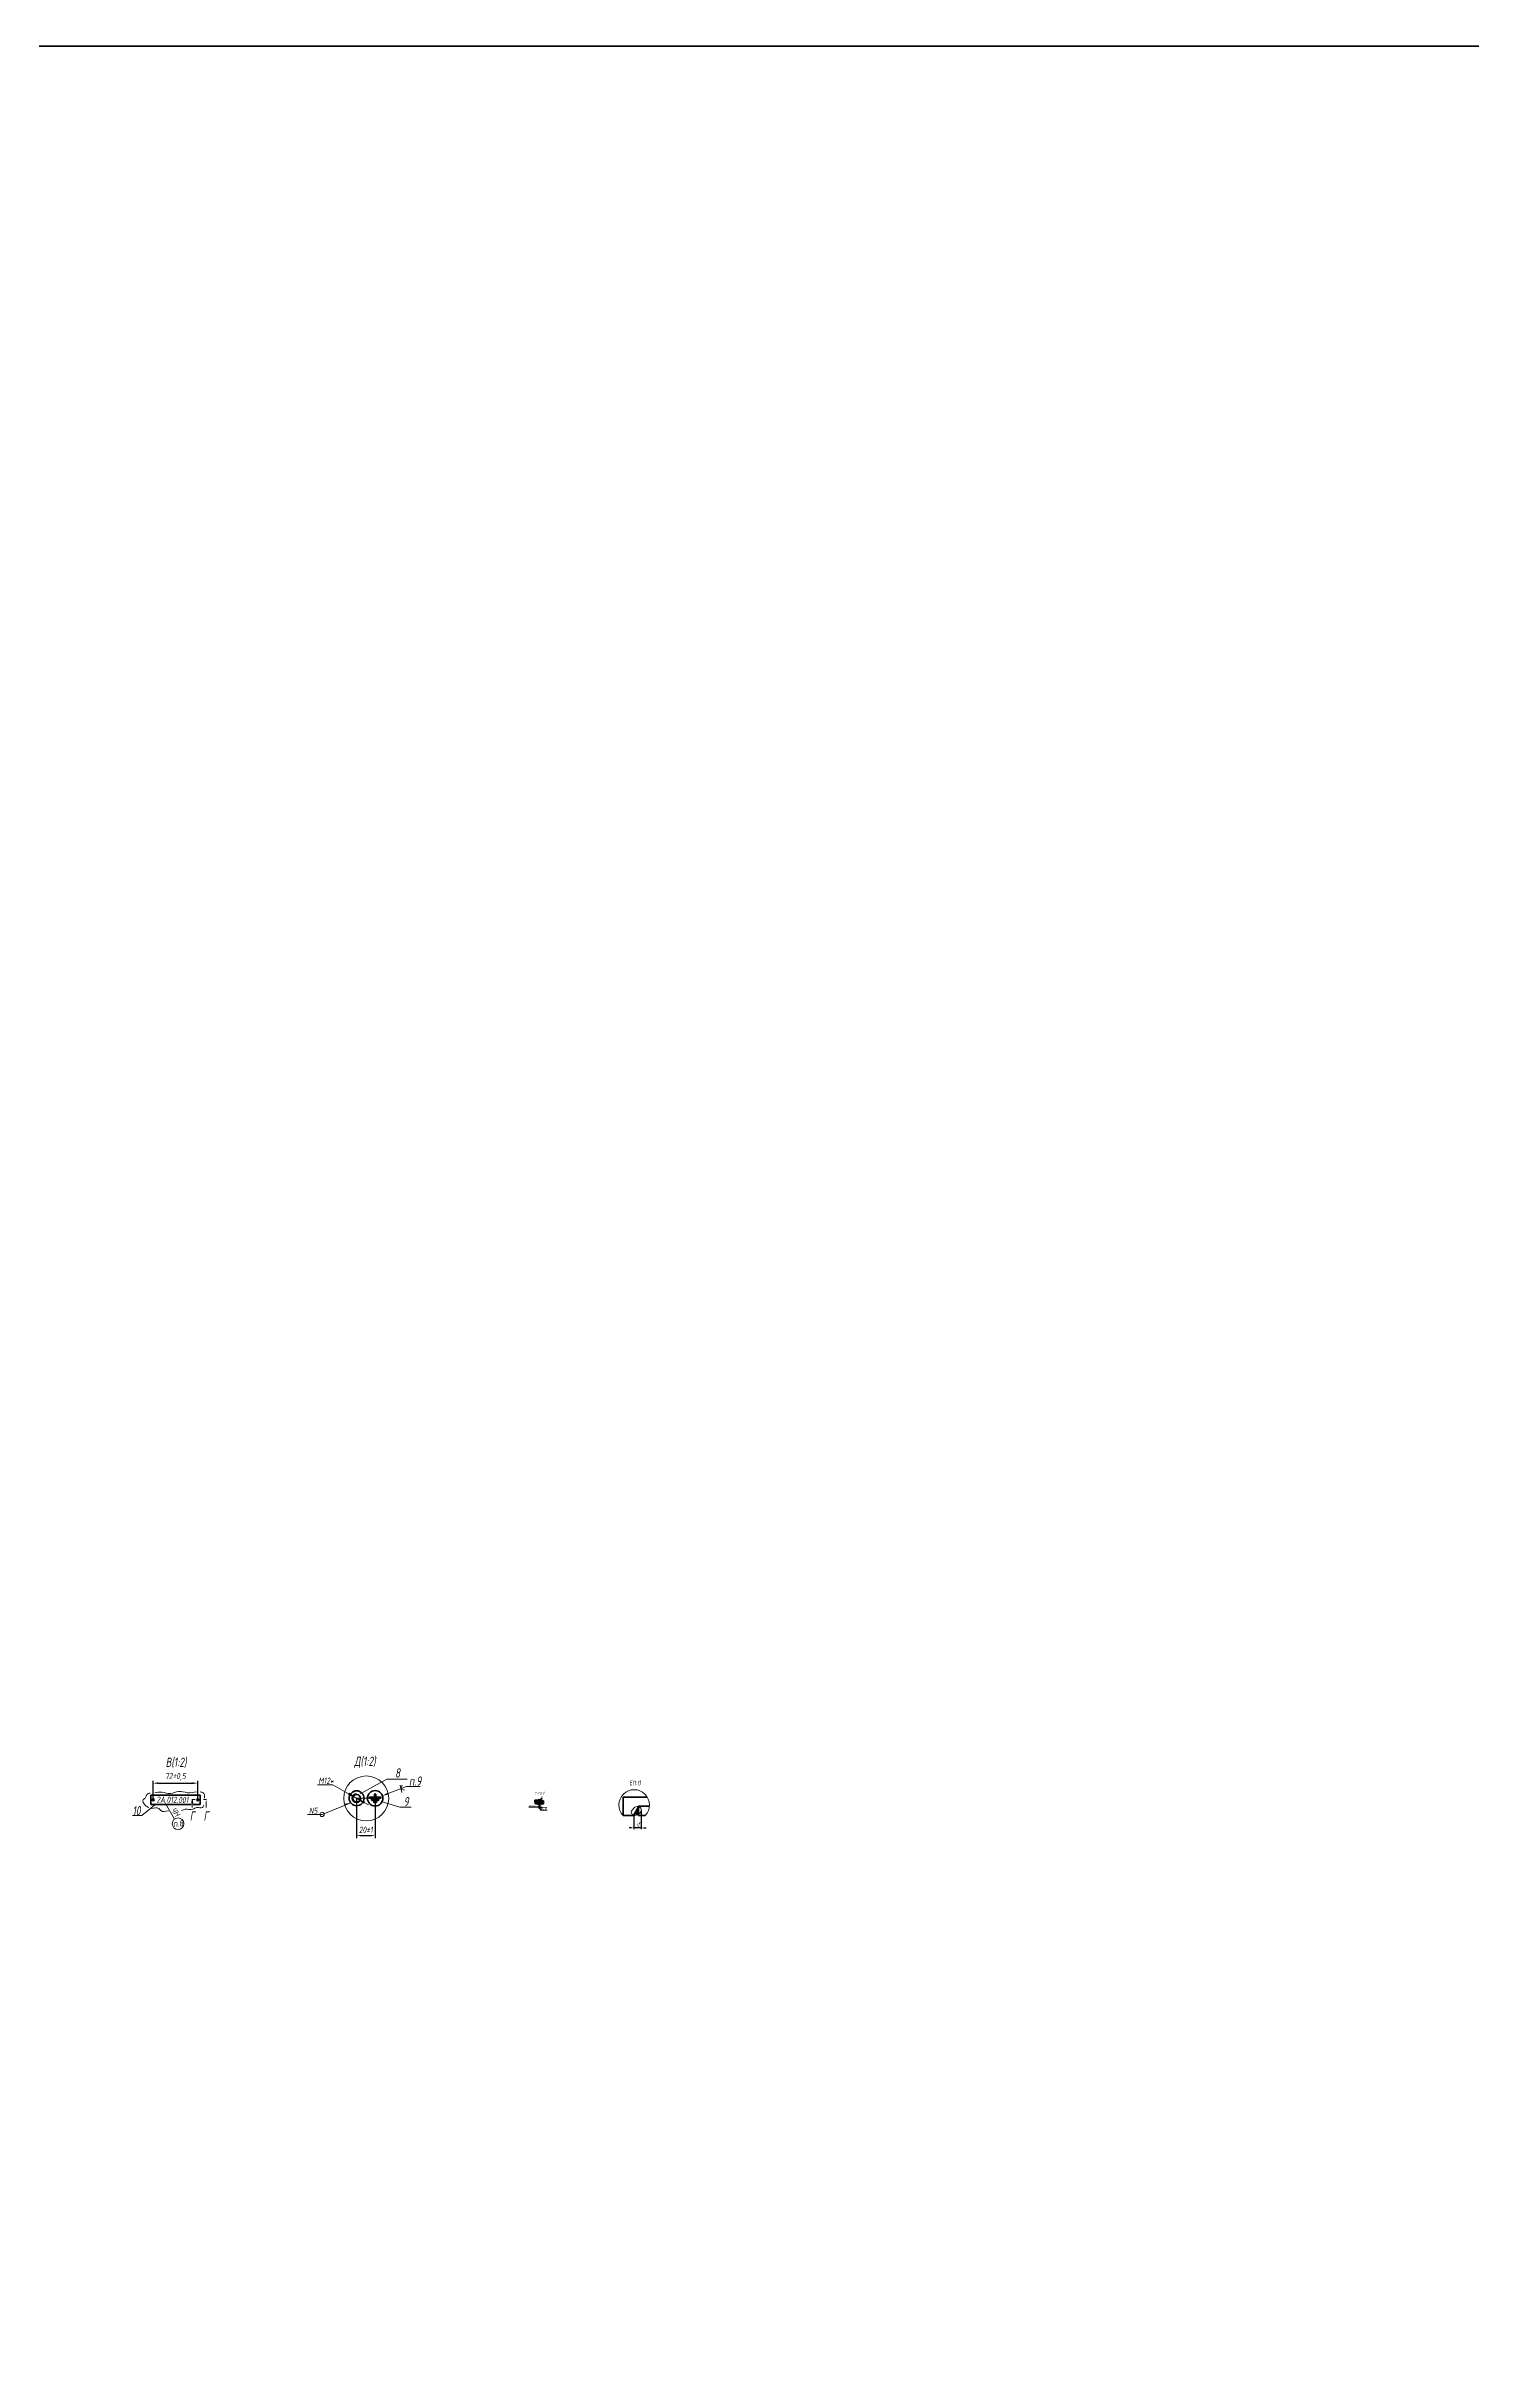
# Model space of a CAD drawing. Header units: millimetres. Extents: x 46486 to 69721, y 30372 to 52690.
# Drawn here: x 51211 to 53517, y 48799 to 52542 of the extents above; entities that cross this region are included whole.
import ezdxf

# ---------------------------------------------------------------- set-up
doc = ezdxf.new("R2010")
doc.units = ezdxf.units.MM
doc.linetypes.add('CENTERX2', pattern=[20.32, 12.7, -2.54, 2.54, -2.54])
doc.layers.add('РАЗМЕРЫ', color=7, linetype='Continuous', lineweight=18)
doc.styles.get("Standard").update_dxf_attribs({"font": 'simplex.shx', "width": 0.7, "oblique": 10})
doc.dimstyles.new('STAND1', dxfattribs={"dimtxt": 5, "dimasz": 4, "dimexe": 2, "dimexo": 0, "dimgap": 2, "dimtad": 1, "dimdec": 0, "dimzin": 0, "dimdsep": 46, "dimtxsty": 'Standard', "dimcen": 0, "dimadec": 0, "dimazin": 0, "dimtfac": 1, "dimtdec": 0, "dimtmove": 0, "dimatfit": 3, "dimfxl": 3, "dimtolj": 1, "dimtzin": 0, "dimarcsym": 1})
doc.dimstyles.new('Stand2', dxfattribs={"dimtxt": 10, "dimasz": 8, "dimexe": 4, "dimexo": 0, "dimgap": 4, "dimtad": 1, "dimdec": 0, "dimzin": 0, "dimdsep": 46, "dimtxsty": 'Standard', "dimcen": 0, "dimadec": 0, "dimazin": 0, "dimtfac": 1, "dimtdec": 0, "dimtmove": 0, "dimatfit": 3, "dimfxl": 0.18, "dimtolj": 1, "dimtzin": 0, "dimarcsym": 0})
doc.dimstyles.new('STAND2-1', dxfattribs={"dimtxt": 2.5, "dimasz": 2, "dimexe": 2, "dimexo": 0, "dimgap": 1, "dimtad": 1, "dimdec": 0, "dimzin": 0, "dimdsep": 46, "dimtxsty": 'Standard', "dimcen": 0, "dimadec": 0, "dimazin": 0, "dimtfac": 1, "dimtdec": 0, "dimtmove": 0, "dimatfit": 3, "dimfxl": 3, "dimtolj": 1, "dimtzin": 0, "dimarcsym": 1})

# ---------------------------------------------------------------- blocks, each defined once
blk = doc.blocks.new('*D5596')
at = {"layer": 'РАЗМЕРЫ', "color": 0, "lineweight": 18, "insert": (52163.6, 49734), "char_height": 7.5, "attachment_point": 5, "rotation": 359.8985}
blk.add_mtext('\\A1;Е(1:1)', dxfattribs=at)
blk = doc.blocks.new('*D5597')
at = {"layer": 'РАЗМЕРЫ', "color": 0, "lineweight": 18, "insert": (52171.2, 49669.7), "char_height": 2.5, "attachment_point": 5, "rotation": 359.8985}
blk.add_mtext('\\A1;-1', dxfattribs=at)
blk = doc.blocks.new('*D5598')
at = {"layer": 'DEFPOINTS', "color": 0, "lineweight": 18}
for p in [(52161.9, 49681.7), (52173.6, 49689.9), (52161.9, 49661.7)]:
    blk.add_point(p, dxfattribs=at)
at = {"layer": 'РАЗМЕРЫ', "color": 0, "lineweight": -2}
for p, q in [((52161.9, 49681.7), (52161.9, 49659.7)), ((52173.6, 49689.9), (52173.6, 49659.7)), ((52157.9, 49661.7), (52153.9, 49661.7)), ((52173.6, 49661.7), (52161.9, 49661.7)), ((52177.6, 49661.7), (52181.6, 49661.7))]:
    blk.add_line(p, q, dxfattribs=at)
at = {"layer": 'РАЗМЕРЫ', "color": 0, "lineweight": 18}
for points in [[(52157.9, 49661), (52157.9, 49662.3), (52161.9, 49661.7)], [(52177.6, 49662.3), (52177.6, 49661), (52173.6, 49661.7)]]:
    blk.add_solid(points, dxfattribs=at)
at = {"layer": 'РАЗМЕРЫ', "color": 0, "lineweight": 18, "insert": (52168.2, 49666.4), "char_height": 5, "attachment_point": 5}
blk.add_mtext('\\A1;12', dxfattribs=at)
blk = doc.blocks.new('*D5614')
at = {"layer": 'DEFPOINTS', "color": 0, "lineweight": 18}
for p in [(51384.3, 49707.1), (51456.3, 49734), (51456.3, 49707.1)]:
    blk.add_point(p, dxfattribs=at)
at = {"layer": 'РАЗМЕРЫ', "color": 0, "lineweight": -2}
for p, q in [((51384.3, 49707.1), (51384.3, 49738)), ((51392.3, 49734), (51448.3, 49734)), ((51456.3, 49707.1), (51456.3, 49738))]:
    blk.add_line(p, q, dxfattribs=at)
at = {"layer": 'РАЗМЕРЫ', "color": 0, "lineweight": 18}
for points in [[(51392.3, 49735.4), (51392.3, 49732.7), (51384.3, 49734)], [(51448.3, 49732.7), (51448.3, 49735.4), (51456.3, 49734)]]:
    blk.add_solid(points, dxfattribs=at)
at = {"layer": 'РАЗМЕРЫ', "color": 0, "lineweight": 18, "insert": (51420.3, 49744.4), "char_height": 10, "attachment_point": 5}
blk.add_mtext('\\A1;72±0,5', dxfattribs=at)
blk = doc.blocks.new('*D5615')
at = {"layer": 'РАЗМЕРЫ', "color": 0, "lineweight": 18, "insert": (51415.5, 49707.1), "char_height": 10, "attachment_point": 5, "rotation": 359.6202}
blk.add_mtext('\\A1;2А.012.001', dxfattribs=at)
blk = doc.blocks.new('*D5616')
at = {"layer": 'РАЗМЕРЫ', "color": 0, "lineweight": 18, "insert": (51421.4, 49767.1), "char_height": 15, "attachment_point": 5, "rotation": 359.8985}
blk.add_mtext('\\A1;В(1:2)', dxfattribs=at)
blk = doc.blocks.new('*D5617')
at = {"layer": 'РАЗМЕРЫ', "color": 0, "lineweight": 18, "insert": (51424.7, 49668.9), "char_height": 10, "attachment_point": 5, "rotation": 4.759}
blk.add_mtext('\\A1;п.8', dxfattribs=at)
blk = doc.blocks.new('*D5618')
at = {"layer": 'РАЗМЕРЫ', "color": 0, "lineweight": 18, "insert": (51420.7, 49687.6), "char_height": 10, "attachment_point": 5, "rotation": 304.2193}
blk.add_mtext('\\A1;ЧН', dxfattribs=at)
blk = doc.blocks.new('*D5619')
at = {"layer": 'РАЗМЕРЫ', "color": 0, "lineweight": 18, "insert": (51357.4, 49689.6), "char_height": 15, "attachment_point": 5, "rotation": 359.8985}
blk.add_mtext('\\A1;10', dxfattribs=at)
blk = doc.blocks.new('*D5620')
at = {"layer": 'РАЗМЕРЫ', "color": 0, "lineweight": 18, "insert": (51447.6, 49680.9), "char_height": 15, "attachment_point": 5, "rotation": 359.8985}
blk.add_mtext('\\A1;Г', dxfattribs=at)
blk = doc.blocks.new('*D5621')
at = {"layer": 'РАЗМЕРЫ', "color": 0, "lineweight": 18, "insert": (51469.9, 49680.9), "char_height": 15, "attachment_point": 5, "rotation": 359.8985}
blk.add_mtext('\\A1;Г', dxfattribs=at)
blk = doc.blocks.new('*D5622')
at = {"layer": 'РАЗМЕРЫ', "color": 0, "lineweight": 18, "insert": (52009.4, 49717.6), "char_height": 3.75, "attachment_point": 5, "rotation": 359.8985}
blk.add_mtext('\\A1;Г-Г(2:1)', dxfattribs=at)
blk = doc.blocks.new('*D5623')
at = {"layer": 'РАЗМЕРЫ', "color": 0, "lineweight": 18, "insert": (52012.5, 49710.7), "char_height": 3.75, "attachment_point": 5, "rotation": 359.8985}
blk.add_mtext('\\A1;10', dxfattribs=at)
blk = doc.blocks.new('*D5624')
at = {"layer": 'DEFPOINTS', "color": 0, "lineweight": 18}
for p in [(52007.8, 49700.2), (52009.4, 49700.2), (52009.4, 49695.2)]:
    blk.add_point(p, dxfattribs=at)
at = {"layer": 'РАЗМЕРЫ', "color": 0, "lineweight": -2}
for p, q in [((52007.8, 49695.2), (51991.7, 49695.2)), ((52007.8, 49695.2), (51991.7, 49695.2)), ((52005.8, 49695.2), (52003.8, 49695.2)), ((52007.8, 49700.2), (52007.8, 49693.2)), ((52007.8, 49695.2), (52009.4, 49695.2)), ((52009.4, 49700.2), (52009.4, 49693.2)), ((52011.4, 49695.2), (52013.4, 49695.2))]:
    blk.add_line(p, q, dxfattribs=at)
at = {"layer": 'РАЗМЕРЫ', "color": 0, "lineweight": 18}
for points in [[(52005.8, 49694.9), (52005.8, 49695.5), (52007.8, 49695.2)], [(52011.4, 49695.5), (52011.4, 49694.9), (52009.4, 49695.2)]]:
    blk.add_solid(points, dxfattribs=at)
at = {"layer": 'РАЗМЕРЫ', "color": 0, "lineweight": 18, "insert": (51996.3, 49697.5), "char_height": 2.5, "attachment_point": 5}
blk.add_mtext('\\A1;М3-7Н', dxfattribs=at)
blk = doc.blocks.new('*D5625')
at = {"layer": 'РАЗМЕРЫ', "color": 0, "lineweight": 18, "insert": (52017, 49692.2), "char_height": 2.5, "attachment_point": 5, "rotation": 359.8985}
blk.add_mtext('\\A1;Ra 6,3', dxfattribs=at)
blk = doc.blocks.new('*D5626')
at = {"layer": 'РАЗМЕРЫ', "color": 0, "lineweight": 18, "insert": (51726.9, 49767.8), "char_height": 15, "attachment_point": 5, "rotation": 359.8985}
blk.add_mtext('\\A1;Д(1:2)', dxfattribs=at)
blk = doc.blocks.new('*D5627')
at = {"layer": 'РАЗМЕРЫ', "color": 0, "lineweight": 18, "insert": (51779.7, 49750.5), "char_height": 15, "attachment_point": 5, "rotation": 0.1015}
blk.add_mtext('\\A1;8', dxfattribs=at)
blk = doc.blocks.new('*D5628')
at = {"layer": 'РАЗМЕРЫ', "color": 0, "lineweight": 18, "insert": (51793.6, 49704.3), "char_height": 15, "attachment_point": 5, "rotation": 0.1015}
blk.add_mtext('\\A1;9', dxfattribs=at)
blk = doc.blocks.new('*D5629')
at = {"layer": 'РАЗМЕРЫ', "color": 0, "lineweight": 18, "insert": (51808, 49737.4), "char_height": 15, "attachment_point": 5, "rotation": 0.1015}
blk.add_mtext('\\A1;п.9', dxfattribs=at)
blk = doc.blocks.new('*D5630')
at = {"layer": 'DEFPOINTS', "color": 0, "lineweight": 18}
for p in [(51713.3, 49709.6), (51743.3, 49709.6), (51743.3, 49649.2)]:
    blk.add_point(p, dxfattribs=at)
at = {"layer": 'РАЗМЕРЫ', "color": 0, "lineweight": -2}
for p, q in [((51713.3, 49709.6), (51713.3, 49645.2)), ((51743.3, 49709.6), (51743.3, 49645.2)), ((51721.3, 49649.2), (51735.3, 49649.2))]:
    blk.add_line(p, q, dxfattribs=at)
at = {"layer": 'РАЗМЕРЫ', "color": 0, "lineweight": 18}
for points in [[(51721.3, 49650.5), (51721.3, 49647.9), (51713.3, 49649.2)], [(51735.3, 49647.9), (51735.3, 49650.5), (51743.3, 49649.2)]]:
    blk.add_solid(points, dxfattribs=at)
at = {"layer": 'РАЗМЕРЫ', "color": 0, "lineweight": 18, "insert": (51728.2, 49658.6), "char_height": 10, "attachment_point": 5}
blk.add_mtext('\\A1;20±1', dxfattribs=at)
blk = doc.blocks.new('*D5631')
at = {"layer": 'РАЗМЕРЫ', "color": 0, "lineweight": 18, "insert": (51663.9, 49737.9), "char_height": 10, "attachment_point": 5, "rotation": 0.1015}
blk.add_mtext('\\A1;М12*', dxfattribs=at)
blk = doc.blocks.new('*D5632')
at = {"layer": 'РАЗМЕРЫ', "color": 0, "lineweight": 18, "insert": (51643.1, 49689.5), "char_height": 10, "attachment_point": 5, "rotation": 0.1015}
blk.add_mtext('\\A1;N5', dxfattribs=at)

msp = doc.modelspace()

# ---------------------------------------------------------------- hatches: boundary and pattern name
at = {"layer": 'РАЗМЕРЫ', "lineweight": 18}
h = msp.add_hatch(color=0, dxfattribs=at)
h.dxf.hatch_style = 1
h.paths.add_polyline_path([(51446.63, 49701.44), (51447.63, 49707.44), (51448.63, 49701.44)])
h = msp.add_hatch(color=0, dxfattribs=at)
h.dxf.hatch_style = 1
h.paths.add_polyline_path([(51470.98, 49701.44), (51468.98, 49701.44), (51469.98, 49707.44)])
h = msp.add_hatch(color=0, dxfattribs=at)
h.dxf.hatch_style = 1
edge = h.paths.add_edge_path()
edge.add_line((51723.2, 49702.87), (51719.29, 49706.03))
edge.add_arc((51713.27, 49709.61), 7, 329.24725, 331.97049)
edge.add_line((51719.45, 49706.32), (51724.18, 49704.6))
edge.add_arc((51713.27, 49709.61), 12, 325.86157, 335.3562, ccw=False)
edge = h.paths.add_edge_path()
edge.add_line((51724.81, 49701.57), (51723.2, 49702.87))
edge.add_arc((51713.27, 49709.61), 12, 325.86157, 335.3562)
edge.add_line((51724.18, 49704.6), (51726.12, 49703.9))
edge.add_line((51726.12, 49703.9), (51724.81, 49701.57))
edge = h.paths.add_edge_path()
edge.add_arc((51713.27, 49709.61), 12, 145.86153, 155.35617)
edge.add_line((51702.36, 49714.61), (51700.42, 49715.31))
edge.add_line((51700.42, 49715.31), (51701.73, 49717.64))
edge.add_line((51701.73, 49717.64), (51703.34, 49716.34))
edge = h.paths.add_edge_path()
edge.add_line((51707.26, 49713.18), (51703.34, 49716.34))
edge.add_arc((51713.27, 49709.61), 12, 145.86153, 155.35617)
edge.add_line((51702.36, 49714.61), (51707.09, 49712.89))
edge.add_arc((51713.27, 49709.61), 7, 149.24725, 151.97049, ccw=False)
edge = h.paths.add_edge_path()
edge.add_line((51719.29, 49706.03), (51718.5, 49706.66))
edge.add_line((51718.5, 49706.66), (51719.45, 49706.32))
edge.add_arc((51713.27, 49709.61), 7, 329.24725, 331.97049, ccw=False)
edge = h.paths.add_edge_path()
edge.add_arc((51713.27, 49709.61), 7, 149.24725, 151.97049)
edge.add_line((51707.09, 49712.89), (51708.04, 49712.55))
edge.add_line((51708.04, 49712.55), (51707.26, 49713.18))
h = msp.add_hatch(color=256, dxfattribs=at)
h.dxf.hatch_style = 1
h.paths.add_polyline_path([(51755.08, 49713.69), (51763.8, 49718.87), (51764.4, 49717.32), (51765.01, 49715.77)])
h = msp.add_hatch(dxfattribs=at)
h.set_pattern_fill('ANSI31', color=256, scale=0.25, angle=90)
h.set_pattern_definition([(135, (-1072675.9909, -791177.8014), (-0.56126600757, -0.56126600757), [])])
edge = h.paths.add_edge_path()
edge.add_line((52007.79, 49700.24), (52007.79, 49705.54))
edge.add_spline(control_points=[(52007, 49700.2), (52007.27, 49700.22), (52007.53, 49700.24), (52007.79, 49700.24), (52007.79, 49700.24)], knot_values=[0, 0, 0, 0, 0.7850896, 0.7850898, 0.7850898, 0.7850898, 0.7850898], weights=[1, 1, 1, 1, 1], degree=3, periodic=0)
edge.add_spline(control_points=[(52007, 49700.2), (52006.68, 49700.2), (52005.85, 49700.2), (52004.66, 49700.93), (52003.26, 49700.13), (52001.82, 49701.28), (52002.13, 49702.85), (52001.04, 49704.08), (52001.43, 49705.04), (52001.46, 49705.54)], knot_values=[0, 0, 0, 0, 0.9734268, 2.4618059, 3.7743078, 5.2073745, 6.8432284, 8.1362824, 9.603595, 9.603595, 9.603595, 9.603595], weights=[1, 1, 1, 1, 1, 1, 1, 1, 1, 1], degree=3, periodic=0)
edge.add_line((52001.46, 49705.54), (52007.79, 49705.54))
edge = h.paths.add_edge_path()
edge.add_spline(control_points=[(52009.39, 49700.24), (52010.12, 49700.26), (52011.48, 49700.8), (52013.27, 49699.81), (52014.45, 49700.67), (52015.12, 49700.59), (52015.43, 49700.56)], knot_values=[2.3935937, 2.3935937, 2.3935937, 2.3935937, 4.5853584, 6.5524141, 7.6387886, 8.5449006, 8.5449006, 8.5449006, 8.5449006], weights=[1, 1, 1, 1, 1, 1, 1], degree=3, periodic=0)
edge.add_line((52009.39, 49705.54), (52009.39, 49700.24))
edge.add_line((52009.39, 49705.54), (52015.44, 49705.54))
edge.add_line((52015.44, 49705.54), (52015.43, 49700.56))
h = msp.add_hatch(dxfattribs=at)
h.set_pattern_fill('ANSI31', color=256, scale=0.25)
h.set_pattern_definition([(45, (-1072675.9909, -791177.8014), (-0.56126600757, 0.56126600757), [])])
edge = h.paths.add_edge_path()
edge.add_line((52001.46, 49705.54), (52007.69, 49705.54))
edge.add_spline(control_points=[(52001.46, 49705.54), (52001.46, 49705.54), (52001.47, 49705.88), (52001.4, 49706.21), (52001.33, 49706.54)], knot_values=[9.603595, 9.603595, 9.603595, 9.603595, 9.6035953, 10.6115777, 10.6115777, 10.6115777, 10.6115777], weights=[1, 1, 1, 1, 1], degree=3, periodic=0)
edge.add_line((52001.33, 49706.54), (52007.69, 49706.54))
edge.add_line((52007.69, 49706.54), (52007.69, 49705.54))
edge = h.paths.add_edge_path()
edge.add_line((52009.49, 49706.54), (52009.49, 49705.54))
edge.add_line((52009.49, 49706.54), (52012.64, 49706.54))
edge.add_line((52012.64, 49706.54), (52012.64, 49705.54))
edge.add_line((52009.49, 49705.54), (52012.64, 49705.54))
h = msp.add_hatch(color=0, dxfattribs=at)
h.dxf.hatch_style = 1
h.paths.add_polyline_path([(51693.55, 49700.67), (51695.91, 49699.03), (51703.83, 49702.2)])
h = msp.add_hatch(color=0, dxfattribs=at)
h.dxf.hatch_style = 1
h.paths.add_polyline_path([(52008.62, 49693.36), (52007.79, 49695.21), (52009.17, 49693.73)])
h = msp.add_hatch(color=0, dxfattribs=at)
h.dxf.hatch_style = 1
h.paths.add_polyline_path([(52169.34, 49695.57), (52162.65, 49683.98), (52169.34, 49683.98)])

# ---------------------------------------------------------------- linework, layer by layer
at = {"color": 7, "linetype": 'Continuous', "lineweight": 40}
for p, q in [((51734.64, 49711.61), (51742.37, 49711.61)), ((51751.9, 49709.81), (51734.64, 49709.81)), ((51738.24, 49708.01), (51748.3, 49708.01)), ((51748.3, 49706.21), (51738.24, 49706.21)), ((51742.37, 49715.71), (51742.37, 49711.61)), ((51744.17, 49715.71), (51744.17, 49711.61)), ((51744.17, 49711.61), (51751.9, 49711.61)), ((52144.34, 49711.57), (52144.34, 49681.57)), ((52183.24, 49711.57), (52144.34, 49711.57)), ((51741.84, 49704.41), (51744.7, 49704.41)), ((51744.7, 49702.61), (51741.84, 49702.61)), ((52144.34, 49681.57), (52161.26, 49681.57)), ((52161.26, 49681.57), (52169.34, 49695.57)), ((52169.34, 49696.57), (52186.75, 49696.57)), ((52169.34, 49695.57), (52169.34, 49696.57)), ((52169.34, 49681.57), (52169.34, 49696.57)), ((52169.34, 49696.57), (52186.75, 49696.57)), ((52179.94, 49681.57), (52169.34, 49681.57))]:
    msp.add_line(p, q, dxfattribs=at)
at = {"color": 7, "linetype": 'Continuous', "lineweight": 18}
msp.add_circle((51728.84, 49709.39), 36.35, dxfattribs=at)
at = {"color": 7, "linetype": 'Continuous', "lineweight": 40}
for centre, radius in [((51713.27, 49709.61), 12), ((51713.27, 49709.61), 6), ((51743.27, 49709.61), 12.5)]:
    msp.add_circle(centre, radius, dxfattribs=at)
for centre, start, end in [((51734.64, 49710.71), 89.99975, 180.00024), ((51734.64, 49710.71), 179.99974, 270.00028), ((51738.24, 49707.11), 89.99972, 180.00026), ((51738.24, 49707.11), 179.99975, 270.00027), ((51743.27, 49715.71), 89.99977, 180.00023), ((51743.27, 49715.71), 359.99977, 90.00023), ((51748.3, 49707.11), 359.99974, 90.00028), ((51748.3, 49707.11), 269.99973, 0.00025), ((51751.9, 49710.71), 359.99976, 90.00025), ((51751.9, 49710.71), 269.99972, 0.00026), ((51741.84, 49703.51), 89.99972, 180.00025), ((51741.84, 49703.51), 179.99977, 270.00023), ((51744.7, 49703.51), 359.99975, 90.00028), ((51744.7, 49703.51), 269.99977, 0.00023)]:
    msp.add_arc(centre, 0.9, start, end, dxfattribs=at)
at = {"layer": 'РАЗМЕРЫ', "color": 0, "lineweight": 40}
for p, q in [((51380.33, 49714.65), (51380.33, 49699.65)), ((51460.33, 49714.65), (51380.33, 49714.65)), ((51460.33, 49699.65), (51460.33, 49714.65)), ((52001.33, 49706.54), (52012.64, 49706.54)), ((52012.64, 49705.54), (52001.46, 49705.54)), ((52010.09, 49706.54), (52007.09, 49706.54)), ((52007.79, 49706.54), (52007.69, 49706.54)), ((52007.69, 49706.54), (52007.69, 49705.54)), ((52007.79, 49700.24), (52007.79, 49706.54)), ((52007.79, 49706.54), (52007.89, 49706.54)), ((52007.89, 49706.54), (52007.89, 49700.24)), ((52008.39, 49707.38), (52008.39, 49707.63)), ((52008.39, 49707.63), (52008.39, 49707.38)), ((52008.39, 49707.38), (52008.79, 49707.38)), ((52008.79, 49707.38), (52008.79, 49707.63)), ((52009.39, 49706.54), (52009.29, 49706.54)), ((52009.29, 49706.54), (52009.29, 49700.24)), ((52009.39, 49700.54), (52009.39, 49706.54)), ((52009.39, 49706.54), (52009.39, 49700.24)), ((52009.39, 49706.54), (52009.49, 49706.54)), ((52009.49, 49706.54), (52009.49, 49705.54)), ((52012.64, 49706.54), (52012.64, 49705.54)), ((52012.64, 49705.54), (52015.44, 49705.54)), ((52015.44, 49705.54), (52015.43, 49700.56)), ((51380.33, 49699.65), (51445.75, 49699.65)), ((51460.33, 49699.65), (51449.05, 49699.65)), ((52007.79, 49700.74), (52009.39, 49700.74)), ((52007.79, 49700.74), (52007.98, 49700.54)), ((52007.98, 49700.54), (52009.19, 49700.54)), ((52008.59, 49700.54), (52008.59, 49700.74)), ((52009.39, 49700.74), (52009.19, 49700.54))]:
    msp.add_line(p, q, dxfattribs=at)
at = {"layer": 'РАЗМЕРЫ', "color": 0, "lineweight": 18}
for p, q in [((51382.55, 49707.15), (51386.14, 49707.15)), ((51383.04, 49706.39), (51385.4, 49708.2)), ((51383.26, 49706.1), (51385.63, 49707.9)), ((51384.33, 49708.84), (51384.33, 49705.3)), ((51446.63, 49701.44), (51447.63, 49707.44)), ((51452.08, 49707.44), (51447, 49707.44)), ((51447.63, 49707.44), (51448.63, 49701.44)), ((51448.33, 49732.69), (51448.33, 49735.36)), ((51448.33, 49735.36), (51448.33, 49735.36)), ((51454.55, 49707.15), (51458.14, 49707.15)), ((51455.04, 49706.39), (51457.4, 49708.2)), ((51455.26, 49706.1), (51457.63, 49707.9)), ((51456.33, 49708.84), (51456.33, 49705.3)), ((51470.6, 49707.44), (51465.53, 49707.44)), ((51674.65, 49731.36), (51650.01, 49731.36)), ((51701.07, 49716.48), (51674.65, 49731.36)), ((51701.73, 49717.64), (51700.42, 49715.31)), ((51700.42, 49715.31), (51708.04, 49712.55)), ((51708.04, 49712.55), (51701.73, 49717.64)), ((51718.5, 49706.66), (51708.04, 49712.55)), ((51724.81, 49701.57), (51718.5, 49706.66)), ((51718.5, 49706.66), (51726.12, 49703.9)), ((51718.98, 49716.75), (51762.2, 49740.48)), ((51762.2, 49740.48), (51795.03, 49740.48)), ((51764.31, 49717.35), (51794.16, 49728.51)), ((51783.51, 49730.7), (51786.45, 49719.16)), ((51784.98, 49724.93), (51787.03, 49730.57)), ((51784.98, 49724.93), (51790.62, 49722.88)), ((51794.16, 49728.51), (51816.28, 49728.51)), ((52009.16, 49707.05), (52011, 49708.64)), ((52011, 49708.64), (52013.87, 49708.64)), ((51365.99, 49681.63), (51350.91, 49681.63)), ((51389.15, 49700.74), (51365.99, 49681.63)), ((51404.39, 49700.98), (51418.85, 49675.79)), ((51448.63, 49701.44), (51446.63, 49701.44)), ((51447.63, 49701.44), (51447.63, 49694.89)), ((51469.98, 49701.44), (51469.98, 49694.89)), ((51657.38, 49683.62), (51633.65, 49683.62)), ((51657.38, 49683.62), (51703.83, 49702.2)), ((51725.47, 49702.73), (51724.81, 49701.57)), ((51726.12, 49703.9), (51725.47, 49702.73)), ((51732.44, 49698.81), (51725.47, 49702.73)), ((51752.89, 49704.41), (51782.96, 49694.99)), ((51782.96, 49694.99), (51801.35, 49695.11)), ((52011.07, 49690.28), (52008.9, 49693.55)), ((52011.62, 49690.88), (52010.3, 49693.17)), ((52011.07, 49690.28), (52021.62, 49690.34)), ((52011.62, 49690.88), (52013.64, 49694.38)), ((52013.64, 49694.38), (52020.97, 49694.45)), ((52169.34, 49695.57), (52162.65, 49683.98)), ((52162.65, 49683.98), (52169.34, 49683.98)), ((52169.34, 49683.98), (52169.34, 49695.57)), ((52170.61, 49668.92), (52170.61, 49669.81))]:
    msp.add_line(p, q, dxfattribs=at)
at = {"layer": 'РАЗМЕРЫ', "lineweight": 18}
msp.add_line((51713.27, 49709.61), (51743.27, 49709.61), dxfattribs=at)
at = {"layer": 'РАЗМЕРЫ', "color": 0, "linetype": 'CENTERX2', "lineweight": 18}
msp.add_line((52008.59, 49707.99), (52008.59, 49699.75), dxfattribs=at)
at = {"layer": 'РАЗМЕРЫ', "color": 0, "lineweight": 200}
msp.add_lwpolyline([(46485.73, 52541.64), (55821.94, 52541.64), (55821.94, 45056.02), (46485.73, 45056.02)], close=True, dxfattribs=at)
at = {"layer": 'РАЗМЕРЫ', "color": 0, "lineweight": 40}
for centre in [(51384.33, 49707.15), (51456.33, 49707.15)]:
    msp.add_circle(centre, 1.5, dxfattribs=at)
at = {"layer": 'РАЗМЕРЫ', "color": 0, "lineweight": 18}
for centre, radius in [((51424.57, 49668.43), 9.32), ((51657.38, 49683.62), 3.5)]:
    msp.add_circle(centre, radius, dxfattribs=at)
at = {"layer": 'РАЗМЕРЫ', "color": 0, "lineweight": 40}
for centre, radius, start, end in [((51713.27, 49709.61), 7, 90, 0), ((52008.59, 49706.07), 1.57, 97.30595, 162.50768), ((52008.59, 49706.07), 1.57, 17.49232, 82.69405)]:
    msp.add_arc(centre, radius, start, end, dxfattribs=at)
at = {"layer": 'РАЗМЕРЫ', "color": 0, "lineweight": 18}
msp.add_arc((52162.14, 49698.71), 24.71, 316.07646, 223.92354, dxfattribs=at)
for points in [[(51379.52, 49718), (51373.91, 49715.5), (51372.01, 49710.79), (51368.2, 49707.58), (51371.51, 49698.26), (51377.32, 49694.76)], [(51386.73, 49718.55), (51398.55, 49719.45), (51412.18, 49717.24), (51425.11, 49720.55), (51439.94, 49718.65), (51454.27, 49719.95)], [(51460.33, 49719.85), (51465.19, 49718.65), (51467.19, 49709.53)], [(51408.88, 49689.45), (51396.86, 49689.65), (51393.45, 49692.96), (51381.73, 49692.96)], [(51466.15, 49698.5), (51463.89, 49694.59), (51455.18, 49694.59), (51448.11, 49691.88), (51436.09, 49691.88), (51430.23, 49689.93)], [(52161.26, 49681.57), (52169.34, 49683.98), (52173.57, 49691.97), (52169.34, 49696.07), (52157.74, 49685.35), (52161.26, 49681.57)]]:
    msp.add_spline(points, degree=3, dxfattribs=at)
at = {"layer": 'РАЗМЕРЫ', "color": 0, "lineweight": 40}
for points in [[(52007, 49700.2), (52006.03, 49700.28), (52004.6, 49700.66), (52003.3, 49700.43), (52002.15, 49701.29), (52001.86, 49702.9), (52001.32, 49704.08), (52001.46, 49705.54), (52001.33, 49706.54)], [(52007, 49700.2), (52007.79, 49700.24), (52007.89, 49700.24), (52008.62, 49700.31), (52009.29, 49700.24), (52009.39, 49700.24), (52011.57, 49700.46), (52013.51, 49700.16), (52014.53, 49700.56), (52015.43, 49700.56)]]:
    msp.add_spline(points, degree=3, dxfattribs=at)

# ---------------------------------------------------------------- dimensions: what is measured, and where the dimension line sits
at = {"layer": 'РАЗМЕРЫ', "color": 0, "lineweight": 18}
for center, mpoint, text, dimstyle, override, picture, middle in [((51383.56, 49754.2), (51367.56, 49754.23), 'В(1:2)', 'Stand2', {"dimtxt": 15, "dimse1": 1, "dimsd1": 1, "dimsd2": 1}, '*D5616', (51421.39, 49754.14)), ((51682.87, 49728.52), (51690.87, 49728.53), 'М12*', 'Stand2', {"dimse1": 1, "dimsd1": 1, "dimsd2": 1}, '*D5631', (51663.95, 49728.48)), ((51689.08, 49754.9), (51673.08, 49754.93), 'Д(1:2)', 'Stand2', {"dimtxt": 15, "dimse1": 1, "dimsd1": 1, "dimsd2": 1, "dimtmove": 1}, '*D5626', (51726.91, 49754.83)), ((51798.66, 49739), (51806.66, 49739.01), '8', 'Stand2', {"dimtxt": 15, "dimse1": 1, "dimsd1": 1, "dimsd2": 1, "dimtmove": 1}, '*D5627', (51779.74, 49738.97)), ((51826.96, 49725.51), (51834.96, 49725.52), 'п.9', 'Stand2', {"dimtxt": 15, "dimse1": 1, "dimsd1": 1, "dimsd2": 1}, '*D5629', (51808.04, 49725.47)), ((51812.5, 49692.42), (51820.5, 49692.43), '9', 'Stand2', {"dimtxt": 15, "dimse1": 1, "dimsd1": 1, "dimsd2": 1, "dimtmove": 1}, '*D5628', (51793.59, 49692.38)), ((51971.58, 49714.38), (51955.58, 49714.41), 'Г-Г(2:1)', 'STAND2-1', {"dimtxt": 3.75, "dimse1": 1, "dimsd1": 1, "dimsd2": 1}, '*D5622', (52009.42, 49714.31)), ((51974.63, 49707.94), (51958.63, 49707.97), '10', 'STAND2-1', {"dimtxt": 3.75, "dimse1": 1, "dimsd1": 1, "dimsd2": 1, "dimtmove": 1}, '*D5623', (52012.47, 49707.87)), ((52125.73, 49727.59), (52109.73, 49727.62), 'Е(1:1)', 'STAND1', {"dimtxt": 7.5, "dimse1": 1, "dimsd1": 1, "dimsd2": 1}, '*D5596', (52163.57, 49727.52)), ((51319.5, 49678.17), (51303.5, 49678.2), '10', 'Stand2', {"dimtxt": 15, "dimse1": 1, "dimsd1": 1, "dimsd2": 1, "dimtmove": 1}, '*D5619', (51357.34, 49678.11)), ((51409.77, 49669.45), (51393.77, 49669.48), 'Г', 'Stand2', {"dimtxt": 15, "dimse1": 1, "dimsd1": 1, "dimsd2": 1, "dimtmove": 1}, '*D5620', (51447.61, 49669.38)), ((51432.09, 49669.46), (51416.09, 49669.49), 'Г', 'Stand2', {"dimtxt": 15, "dimse1": 1, "dimsd1": 1, "dimsd2": 1, "dimtmove": 1}, '*D5621', (51469.93, 49669.39)), ((51662.01, 49680.34), (51670.01, 49680.35), 'N5', 'Stand2', {"dimse1": 1, "dimsd1": 1, "dimsd2": 1, "dimtmove": 1}, '*D5632', (51643.09, 49680.31)), ((52007.55, 49689.63), (52003.55, 49689.64), 'Ra 6,3', 'STAND2-1', {"dimse1": 1, "dimsd1": 1, "dimsd2": 1}, '*D5625', (52017, 49689.61)), ((52133.38, 49666.53), (52117.38, 49666.56), '-1', 'STAND1', {"dimtxt": 2.5, "dimsd1": 1, "dimsd2": 1, "dimtmove": 1}, '*D5597', (52171.22, 49666.46))]:
    dim = msp.add_radius_dim(center=center, mpoint=mpoint, text=text, dimstyle=dimstyle, override=override, dxfattribs=at)
    dim.commit()
    dim.dimension.update_dxf_attribs({"geometry": picture, "text_midpoint": middle, "dimtype": 164})
for base, p1, p2, text, dimstyle, picture, middle in [((51456.33, 49734.03), (51384.33, 49707.15), (51456.33, 49707.15), '72±0,5', 'Stand2', '*D5614', (51420.33, 49734.03)), ((51743.27, 49649.19), (51713.27, 49709.61), (51743.27, 49709.61), '20±1', 'Stand2', '*D5630', (51728.19, 49649.19)), ((52009.39, 49695.21), (52007.79, 49700.24), (52009.39, 49700.24), 'М3-7Н', 'STAND2-1', '*D5624', (51996.31, 49695.21))]:
    dim = msp.add_linear_dim(base=base, p1=p1, p2=p2, text=text, dimstyle=dimstyle, dxfattribs=at)
    dim.commit()
    dim.dimension.update_dxf_attribs({"geometry": picture, "text_midpoint": middle, "dimtype": 160})
for p1, p2, text, picture, middle in [((51363.51, 49698.08), (51366.51, 49698.06), '2А.012.001', '*D5615', (51415.48, 49697.74)), ((51384, 49725.55), (51385.69, 49723.07), 'ЧН', '*D5618', (51413.23, 49682.57)), ((51373.62, 49655.62), (51376.61, 49655.87), 'п.8', '*D5617', (51425.41, 49659.93))]:
    dim = msp.add_diameter_dim_2p(p1=p1, p2=p2, text=text, dimstyle='Stand2', override={"dimse1": 1, "dimsd1": 1, "dimsd2": 1}, dxfattribs=at)
    dim.commit()
    dim.dimension.update_dxf_attribs({"geometry": picture, "text_midpoint": middle, "dimtype": 163})
dim = msp.add_linear_dim(base=(52161.9, 49661.66), p1=(52173.61, 49689.89), p2=(52161.9, 49681.66), dimstyle='STAND1', dxfattribs=at)
dim.commit()
dim.dimension.update_dxf_attribs({"geometry": '*D5598', "text_midpoint": (52168.16, 49661.66), "dimtype": 160})

doc.saveas('drawing.dxf')
